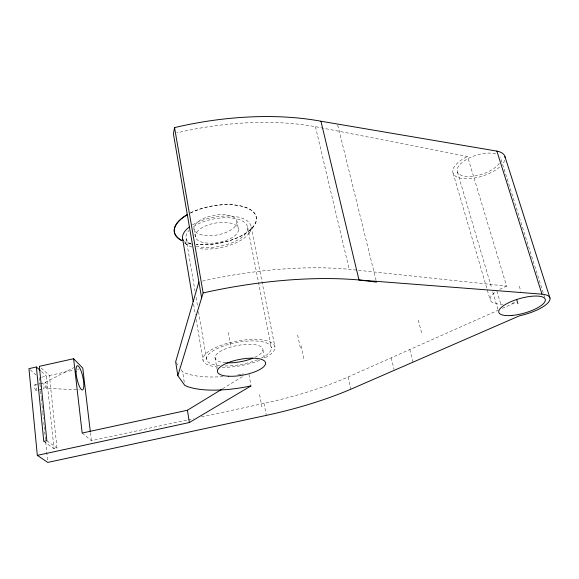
<?xml version="1.0" encoding="UTF-8"?>
<svg xmlns="http://www.w3.org/2000/svg" width="579" height="579" viewBox="0 0 579 579"><rect width="100%" height="100%" fill="white"/><g stroke="black" fill="none" stroke-linecap="round" stroke-linejoin="round"><path stroke-width="0.43" stroke-dasharray="2.9 2.17" d="M249.18 233.069L254.094 225.571M222.633 388.741L243.296 376.126M45.155 382.401L73.75 367.651M201.485 416.909L264.017 403.397A185.244 63.835 -10.5 0 0 348.138 376.987L498.128 310.243M502.254 308.404L515.462 302.527A28.791 9.423 -15.8 0 1 510.229 303.497M41.688 377.219L46.508 376.155L54.021 448.776L57.003 448.132L49.41 375.51L40.602 367.484M49.41 375.51L74.003 370.068M77.521 369.293L79.272 368.903M35.058 384.601L38.33 383.877M39.148 383.696L42.426 382.98M36.137 390.637A3.076 0.89 78.3 0 0 36.122 386.193A3.076 0.89 78.3 0 0 34.523 386.034A3.076 0.89 78.3 0 0 36.137 390.637L41.876 389.37M82.175 433.056L91.388 440.699L187.393 419.956M188.276 419.768L193.56 418.624M46.465 388.357A3.076 0.861 78.2 0 0 46.414 383.92A3.076 0.861 78.2 0 0 44.865 383.747A3.076 0.861 78.2 0 0 46.465 388.357L79.518 389.826M202.476 281.09A194.768 67.207 -10.5 0 1 349.195 269.315L506.625 286.12L467.528 156.446L315.425 126.678A184.231 84.881 -10.3 0 0 176.761 132.895M43.787 441.379L54.021 448.776M184.556 242.898L186.742 244.483M46.848 440.713L57.003 448.132M30.238 369.786L36.05 374.91M41.442 371.573L46.508 376.155M176.154 362.57L179.135 366.862M181.126 369.72L182.617 371.863L184.361 382.82M544.716 297.635L500.589 157.995A22.697 9.923 -17.7 0 0 500.213 157.09M519.276 286.156L520.847 291.28M496.927 291.078L501.001 304.8M457.388 171.927L491.752 288.436M492.765 291.888L497.86 309.15M453.118 173.302L490.341 300.407M418.284 320.136L421.773 333.547M409.802 349.55L413.001 362.164M337.709 125.05L376.068 280.359M391.201 357.829L394.06 369.489M315.425 126.678L349.195 269.315M348.138 376.987L350.896 389.197M301.138 345.851L303.961 359.298M297.628 334.988L300.508 348.768M251.069 226.744L274.982 347.118M247.653 227.366L258.299 281.38M258.473 282.262L271.392 347.784M262.938 350.129L264.741 359.465M236.963 221.439A21.828 9.93 -10.3 0 1 205.921 235.552A21.828 9.93 -10.3 0 1 203.497 218.515A21.828 9.93 -10.3 0 1 236.963 221.439L238.432 229.052A21.901 9.814 -10.3 0 1 207.268 243.093A21.901 9.814 -10.3 0 1 204.879 226.251A21.901 9.814 -10.3 0 1 238.432 229.052M264.017 403.397L266.289 415.382M259.595 394.603L261.911 406.878M248.97 374.584L250.902 384.992M228.307 332.418L230.891 346.741M194.023 229.277L195.355 236.92M215.041 357.424L217.414 371.11M186.112 238.606L195.029 291.165M196.086 297.403L197.598 306.313M198.503 311.654L206.667 359.762M193.625 304.286L195.427 314.976M196.172 319.434L203.07 360.428M90.433 432.636L91.388 440.699M39.278 377.754L39.813 383.103M39.908 383.993L40.53 390.232M40.617 391.122L41.247 397.36M41.333 398.251L41.963 404.489M42.05 405.38L42.68 411.618M42.766 412.509L43.396 418.747M43.751 422.308L44.113 425.876M44.199 426.766L47.601 460.623M243.491 373.904A64.095 21.836 -10.5 0 1 241.747 374.222M240.878 374.381A64.095 21.836 -10.5 0 1 237.39 374.953M223.081 376.596A64.095 21.836 -10.5 0 1 182.617 371.863M217.798 367.057A36.586 12.448 -10.5 0 1 211.147 349.861A36.586 12.448 -10.5 0 1 263.597 340.148A36.586 12.448 -10.5 0 1 263.655 358.56M259.645 360.355A36.586 12.448 -10.5 0 1 222.191 367.296M219.665 365.733A32.923 11.204 -10.5 0 1 214.244 350.121A32.923 11.204 -10.5 0 1 261.57 341.617A32.923 11.204 -10.5 0 1 260.673 358.372M257.633 359.718A32.923 11.204 -10.5 0 1 224.529 365.986M225.803 362.758A24.325 8.272 -10.5 0 1 220.15 351.482A24.325 8.272 -10.5 0 1 255.281 344.787A24.325 8.272 -10.5 0 1 255.209 357.149M192.423 224.92A34.769 15.582 -10.3 0 1 239.315 217.357A34.769 15.582 -10.3 0 1 244.114 238.135A34.769 15.582 -10.3 0 1 197.852 248.42M191.96 247.001A34.769 15.582 -10.3 0 1 185.273 243.318M193.524 226.642A31.295 14.026 -10.3 0 1 237.339 219.028A31.295 14.026 -10.3 0 1 239.692 238.852A31.295 14.026 -10.3 0 1 195.825 246.061M191.287 244.295A31.295 14.026 -10.3 0 1 189 230.442M190.368 213A41.652 18.955 -10.3 0 1 244.07 206.833A41.652 18.955 -10.3 0 1 248.601 231.216A41.652 18.955 -10.3 0 1 196.209 244.41M191.215 243.679A41.652 18.955 -10.3 0 1 184.643 241.848A41.594 18.933 -10.3 0 0 191.244 243.658M190.404 213.014A41.594 18.933 -10.3 0 1 244.034 206.855A41.594 18.933 -10.3 0 1 248.557 231.209A41.594 18.933 -10.3 0 1 196.23 244.389M502.963 304.17A28.791 9.423 -15.8 0 1 495.248 303.534L493.793 303.099A28.791 9.423 -15.8 0 1 495.827 291.802M499.612 289.442A28.791 9.423 -15.8 0 1 506.625 286.12M504.758 160.282A27.242 11.906 -17.7 0 1 502.348 164.327M499.626 167.049A27.242 11.906 -17.7 0 1 458.127 177.492L456.686 176.87A27.242 11.906 -17.7 0 1 457.642 162.894L459.263 161.527A27.242 11.906 -17.7 0 1 467.528 156.446M499.315 163.3A22.697 9.923 -17.7 0 1 467.325 176.472A22.697 9.923 -17.7 0 1 463.034 161.751A22.697 9.923 -17.7 0 1 496.681 154.275M41.941 383.783A3.076 0.868 78.2 0 1 43.222 383.935A3.076 0.868 78.2 0 1 43.99 388.198A3.076 0.868 78.2 0 1 42.716 388.06"/><path stroke-width="0.87" d="M505.141 157.756A27.242 11.906 -17.7 0 0 496.869 151.105L320.94 121.228A193.256 89.152 -10.3 0 0 174.547 127.604L173.403 133.785L201.622 297.888M198.887 281.973L175.661 361.853L177.825 375.677L184.759 385.346A64.457 21.17 -10.5 0 0 251.069 385.86L189.384 422.532L37.324 455.362L28.95 368.649L36.376 366.999L40.175 370.43M177.825 375.677L203.135 292.931L174.547 127.604M36.376 366.999L43.787 441.379L46.848 440.713L39.343 366.341L73.613 358.727L82.175 433.056L187.437 410.243L221.866 389.211M37.324 455.362L47.775 462.411L266.289 415.382A186.308 61.917 -10.5 0 0 350.896 389.197L519.486 315.808A28.957 9.134 -15.6 0 0 547.365 303.483A28.957 9.134 -15.6 0 0 541.973 294.154L359.009 279.99A205.516 68.488 -10.5 0 0 203.135 292.931M376.502 282.118L359.009 279.99L320.94 121.228M73.613 358.727L82.79 368.121L90.331 431.739M504.953 156.583L549.956 298.019M496.869 151.105L541.973 294.154M516.627 299.437L517.894 303.606M182.689 239.236L193.176 301.616M187.437 410.243L189.384 422.532M252.806 358.22A24.325 8.272 -10.5 0 1 226.664 362.809M183.239 240.683A34.769 15.582 -10.3 0 1 189.42 226.946M181.582 240.473A41.652 18.955 -10.3 0 1 187.502 214.534M181.625 240.451A41.594 18.933 -10.3 0 1 187.538 214.548M228.358 376.22A24.456 8.026 -10.5 0 0 265.566 363.706A24.456 8.026 -10.5 0 0 230.587 361.766A24.456 8.026 -10.5 0 0 228.358 376.22M512.147 315.432A24.13 7.614 -15.6 0 0 545.266 299.365A24.13 7.614 -15.6 0 0 508.651 302.723A24.13 7.614 -15.6 0 0 512.147 315.432M76.008 371.479A12.347 3.04 78.1 0 0 82.196 389.942A12.347 3.04 78.1 0 0 81.509 372.123A12.347 3.04 78.1 0 0 76.008 371.479"/></g></svg>
